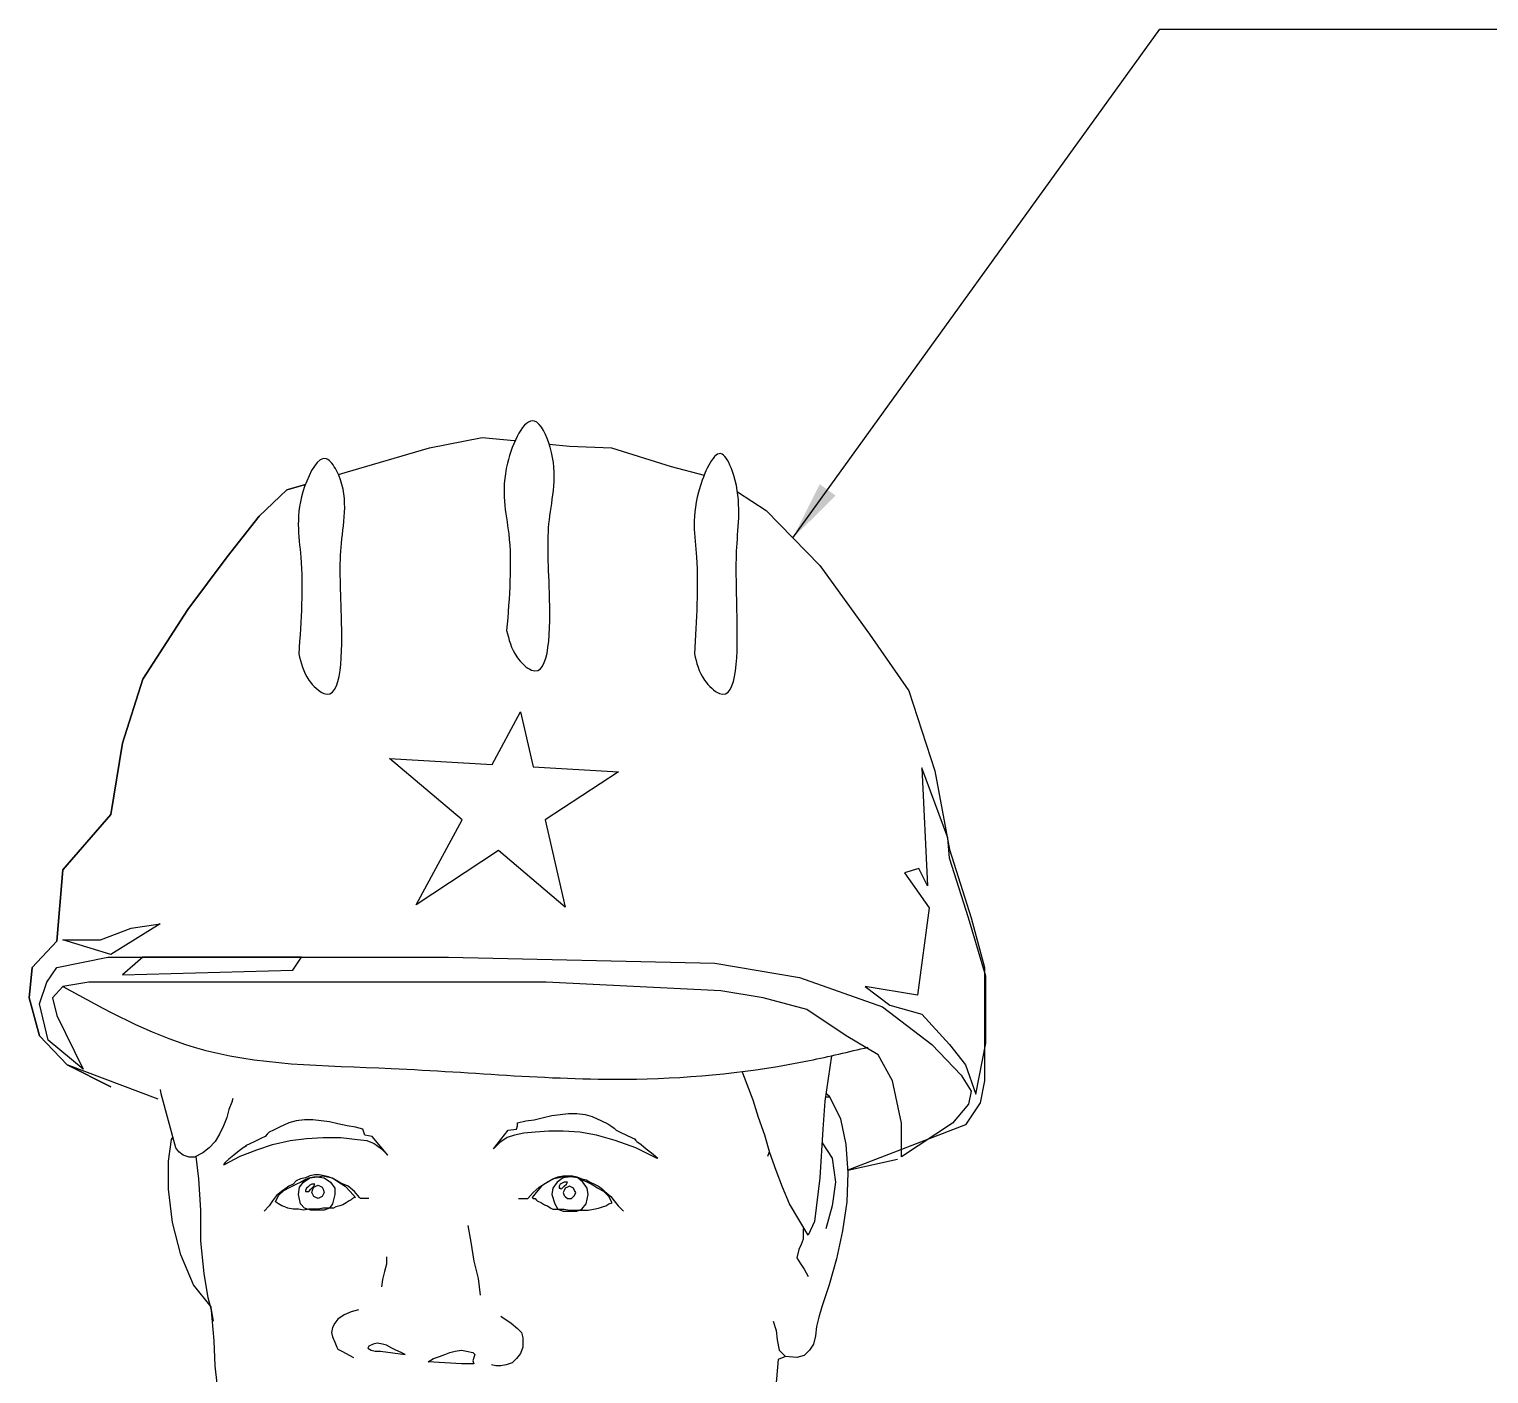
# Model space of a CAD drawing. Header units: millimetres. Extents: x -346728 to 1320345, y -537202 to -385966.
# Drawn here: x 596300 to 599991, y -494578 to -491178 of the extents above; entities that cross this region are included whole.
import ezdxf

# ---------------------------------------------------------------- set-up
doc = ezdxf.new("R2010")
doc.units = ezdxf.units.MM
doc.header["$LTSCALE"] = 100
doc.layers.add('4', color=4, linetype='Continuous')
doc.layers.add('manh', color=4, linetype='Continuous')
doc.styles.add('ROMANS', font='romans', dxfattribs={"bigfont": 'vns'})
doc.dimstyles.new('1-1', dxfattribs={"dimscale": 0, "dimtxt": 250, "dimasz": 150, "dimexe": 1, "dimexo": 0, "dimgap": 75, "dimtad": 1, "dimdec": 0, "dimzin": 1, "dimdsep": 46, "dimtxsty": 'ROMANS', "dimcen": 2.5, "dimclrd": 4, "dimclre": 4, "dimclrt": 1, "dimadec": 0, "dimazin": 0, "dimtfac": 1, "dimtdec": 0, "dimtmove": 0, "dimatfit": 3, "dimfxl": 1, "dimtolj": 1, "dimtzin": 1, "dimarcsym": 0})

msp = doc.modelspace()

# ---------------------------------------------------------------- linework, layer by layer
at = {"layer": 'manh', "linetype": 'Continuous'}
for p, q in [((597313, -492236.1, 455.8), (597445.6, -492210.3, 455.8)), ((597445.6, -492210.3, 455.8), (597526.6, -492217.7, 455.8)), ((597526.6, -492217.7, 455.8), (597529.3, -492218, 455.8)), ((597099.4, -492298.7, 455.8), (597313, -492236.1, 455.8)), ((597615.5, -492227.1, 455.8), (597666.4, -492232.5, 455.8)), ((597666.4, -492232.5, 455.8), (597773.2, -492236.1, 455.8)), ((597773.2, -492236.1, 455.8), (597924.2, -492284, 455.8)), ((597082.4, -492303.8, 455.8), (597099.4, -492298.7, 455.8)), ((597924.2, -492284, 455.8), (598007.3, -492305.5, 455.8)), ((596998.9, -492328.9, 455.8), (596952.2, -492342.9, 455.8)), ((596952.2, -492342.9, 455.8), (596998.9, -492328.9, 455.8)), ((596952.2, -492342.9, 455.8), (596998.9, -492328.9, 455.8)), ((596952.2, -492342.9, 455.8), (596882.2, -492409.1, 455.8)), ((596882.2, -492409.1, 455.8), (596952.2, -492342.9, 455.8)), ((596882.2, -492409.1, 455.8), (596952.2, -492342.9, 455.8)), ((598091.4, -492347.8, 455.8), (598163.6, -492394.5, 455.8)), ((596882.2, -492409.1, 455.8), (596801.2, -492512.3, 455.8)), ((596801.2, -492512.3, 455.8), (596882.2, -492409.1, 455.8)), ((596801.2, -492512.3, 455.8), (596882.2, -492409.1, 455.8)), ((598163.6, -492394.5, 455.8), (598299.8, -492534.3, 455.8)), ((596801.2, -492512.3, 455.8), (596701.8, -492644.9, 455.8)), ((596701.8, -492644.9, 455.8), (596801.2, -492512.3, 455.8)), ((596701.8, -492644.9, 455.8), (596801.2, -492512.3, 455.8)), ((598299.8, -492534.3, 455.8), (598425, -492707.5, 455.8)), ((596701.8, -492644.9, 455.8), (596587.6, -492821.5, 455.8)), ((596587.6, -492821.5, 455.8), (596701.8, -492644.9, 455.8)), ((596587.6, -492821.5, 455.8), (596701.8, -492644.9, 455.8)), ((598425, -492707.5, 455.8), (598524.4, -492851.1, 455.8)), ((596587.6, -492821.5, 455.8), (596536, -492983.5, 455.8)), ((596536, -492983.5, 455.8), (596587.6, -492821.5, 455.8)), ((596536, -492983.5, 455.8), (596587.6, -492821.5, 455.8)), ((598524.4, -492851.1, 455.8), (598590.6, -493053.5, 455.8)), ((596536, -492983.5, 455.8), (596506.6, -493164, 455.8)), ((596506.6, -493164, 455.8), (596536, -492983.5, 455.8)), ((596506.6, -493164, 455.8), (596536, -492983.5, 455.8)), ((598557.6, -493046.1, 455.8), (598572.2, -493344.5, 455.8)), ((598623.8, -493222.9, 455.8), (598557.6, -493046.1, 455.8)), ((598590.6, -493053.5, 455.8), (598627.4, -493252.3, 455.8)), ((596506.6, -493164, 455.8), (596385.2, -493303.9, 455.8)), ((596385.2, -493303.9, 455.8), (596506.6, -493164, 455.8)), ((596385.2, -493303.9, 455.8), (596506.6, -493164, 455.8)), ((598627.4, -493274.5, 455.8), (598623.8, -493222.9, 455.8)), ((598627.4, -493252.3, 455.8), (598682.6, -493425.5, 455.8)), ((598675.4, -493425.5, 455.8), (598627.4, -493274.5, 455.8)), ((596385.2, -493303.9, 455.8), (596370.4, -493484.3, 455.8)), ((596370.4, -493484.3, 455.8), (596385.2, -493303.9, 455.8)), ((596370.4, -493484.3, 455.8), (596385.2, -493303.9, 455.8)), ((598550.2, -493300.3, 455.8), (598513.4, -493311.3, 455.8)), ((598513.4, -493311.3, 455.8), (598576, -493399.7, 455.8)), ((598572.2, -493344.5, 455.8), (598550.2, -493300.3, 455.8)), ((598576, -493399.7, 455.8), (598546.4, -493620.5, 455.8)), ((596631.8, -493440.1, 455.8), (596506.6, -493517.5, 455.8)), ((596558.2, -493451.2, 455.8), (596631.8, -493440.1, 455.8)), ((598719.6, -493572.7, 455.8), (598675.4, -493425.5, 455.8)), ((598682.6, -493425.5, 455.8), (598715.8, -493550.6, 455.8)), ((596385.2, -493480.7, 455.8), (596480.8, -493480.7, 455.8)), ((596506.6, -493517.5, 455.8), (596385.2, -493480.7, 455.8)), ((596480.8, -493480.7, 455.8), (596558.2, -493451.2, 455.8)), ((596370.4, -493484.3, 455.8), (596307.8, -493550.6, 455.8)), ((596307.8, -493550.6, 455.8), (596370.4, -493484.3, 455.8)), ((596307.8, -493550.6, 455.8), (596370.4, -493484.3, 455.8)), ((596307.8, -493550.6, 455.8), (596300.4, -493627.9, 455.8)), ((596300.4, -493627.9, 455.8), (596307.8, -493550.6, 455.8)), ((596300.4, -493627.9, 455.8), (596307.8, -493550.6, 455.8)), ((596344.6, -493587.5, 455.8), (596370.4, -493550.6, 455.8)), ((596370.4, -493550.6, 455.8), (596499.2, -493524.9, 455.8)), ((596499.2, -493524.9, 455.8), (596709.2, -493524.9, 455.8)), ((596587.6, -493524.9, 455.8), (596536, -493569.1, 455.8)), ((596989, -493524.9, 455.8), (596587.6, -493524.9, 455.8)), ((596709.2, -493524.9, 455.8), (597360.8, -493524.9, 455.8)), ((596966.8, -493557.9, 455.8), (596989, -493524.9, 455.8)), ((597360.8, -493524.9, 455.8), (598034.6, -493539.5, 455.8)), ((598034.6, -493539.5, 455.8), (598248.2, -493576.4, 455.8)), ((598715.8, -493550.6, 455.8), (598715.8, -493697.9, 455.8)), ((596326.2, -493642.7, 455.8), (596344.6, -493587.5, 455.8)), ((596451.4, -493587.5, 455.8), (596385.2, -493598.5, 455.8)), ((596620.8, -493587.5, 455.8), (596451.4, -493587.5, 455.8)), ((596536, -493569.1, 455.8), (596966.8, -493557.9, 455.8)), ((597607.6, -493587.5, 455.8), (596620.8, -493587.5, 455.8)), ((598049.4, -493609.5, 455.8), (597607.6, -493587.5, 455.8)), ((598248.2, -493576.4, 455.8), (598458, -493650.1, 455.8)), ((598719.6, -493742.1, 455.8), (598719.6, -493572.7, 455.8)), ((596300.4, -493627.9, 455.8), (596326.2, -493723.7, 455.8)), ((596326.2, -493723.7, 455.8), (596300.4, -493627.9, 455.8)), ((596326.2, -493723.7, 455.8), (596300.4, -493627.9, 455.8)), ((596385.2, -493598.5, 455.8), (596359.4, -493627.9, 455.8)), ((596359.4, -493627.9, 455.8), (596370.4, -493672.1, 455.8)), ((598156.2, -493627.9, 455.8), (598049.4, -493609.5, 455.8)), ((598266.6, -493657.4, 455.8), (598156.2, -493627.9, 455.8)), ((598546.4, -493620.5, 455.8), (598414, -493598.5, 455.8)), ((598414, -493598.5, 455.8), (598476.6, -493646.3, 455.8)), ((596348.4, -493734.7, 455.8), (596326.2, -493642.7, 455.8)), ((598366, -493723.7, 455.8), (598266.6, -493657.4, 455.8)), ((598458, -493650.1, 455.8), (598583.2, -493745.7, 455.8)), ((598476.6, -493646.3, 455.8), (598557.6, -493668.5, 455.8)), ((596370.4, -493672.1, 455.8), (596436.6, -493808.3, 455.8)), ((598557.6, -493668.5, 455.8), (598627.4, -493745.7, 455.8)), ((598715.8, -493697.9, 455.8), (598715.8, -493837.8, 455.8)), ((596326.2, -493723.7, 455.8), (596396.2, -493797.3, 455.8)), ((596396.2, -493797.3, 455.8), (596326.2, -493723.7, 455.8)), ((596396.2, -493797.3, 455.8), (596326.2, -493723.7, 455.8)), ((596436.6, -493808.3, 455.8), (596348.4, -493734.7, 455.8)), ((598447, -493771.5, 455.8), (598366, -493723.7, 455.8)), ((598483.8, -493837.8, 455.8), (598447, -493771.5, 455.8)), ((598583.2, -493745.7, 455.8), (598657, -493823.1, 455.8)), ((598627.4, -493745.7, 455.8), (598668, -493797.3, 455.8)), ((598693.8, -493870.9, 455.8), (598719.6, -493742.1, 455.8)), ((596396.2, -493797.3, 455.8), (596506.6, -493852.5, 455.8)), ((596506.6, -493852.5, 455.8), (596396.2, -493797.3, 455.8)), ((596626.8, -493884.1, 455.8), (596396.2, -493797.3, 455.8)), ((598668, -493797.3, 455.8), (598693.8, -493870.9, 455.8)), ((598506, -493944.6, 455.8), (598483.8, -493837.8, 455.8)), ((598657, -493823.1, 455.8), (598682.6, -493863.6, 455.8)), ((598715.8, -493837.8, 455.8), (598704.8, -493893.1, 455.8)), ((598682.6, -493863.6, 455.8), (598675.4, -493896.7, 455.8)), ((598675.4, -493896.7, 455.8), (598634.8, -493944.6, 455.8)), ((598704.8, -493893.1, 455.8), (598668, -493948.3, 455.8)), ((598668, -493948.3, 455.8), (598370.2, -494063.5, 455.8)), ((598634.8, -493944.6, 455.8), (598506, -494029.3, 455.8)), ((598506, -494029.3, 455.8), (598506, -493944.6, 455.8)), ((598370.2, -494063.5, 455.8), (598496.1, -494035.8, 455.8))]:
    msp.add_line(p, q, dxfattribs=at)
at = {"layer": 'manh'}
for p, q in [((597471.2, -493037, 455.8), (597543.1, -492904, 455.8)), ((597543.1, -492904, 455.8), (597574.7, -493043, 455.8)), ((597395.3, -493177.4, 455.8), (597211.7, -493021.8, 455.8)), ((597211.7, -493021.8, 455.8), (597471.2, -493037, 455.8)), ((597574.7, -493043, 455.8), (597790.2, -493055.5, 455.8)), ((597790.2, -493055.5, 455.8), (597605.3, -493177.3, 455.8)), ((597279.1, -493392.2, 455.8), (597395.3, -493177.4, 455.8)), ((597605.3, -493177.3, 455.8), (597655.4, -493397.8, 455.8)), ((597487.1, -493255.2, 455.8), (597279.1, -493392.2, 455.8)), ((597655.4, -493397.8, 455.8), (597487.1, -493255.2, 455.8))]:
    msp.add_line(p, q, dxfattribs=at)
at = {"layer": 'manh', "color": 9}
for p, q in [((598328.8, -493774.1, 455.8), (598312.7, -493888.5, 455.8)), ((598105.1, -493817.6, 455.8), (598103.2, -493813.9, 455.8)), ((598131.4, -493885.9, 455.8), (598105.1, -493817.6, 455.8)), ((596634.3, -493870.1, 455.8), (596632.8, -493859.3, 455.8)), ((596671, -494006.7, 455.8), (596634.3, -493870.1, 455.8)), ((596815.7, -493881.9, 455.8), (596812.9, -493891.1, 455.8)), ((598144.5, -493930.5, 455.8), (598131.4, -493885.9, 455.8)), ((598314.2, -493878, 455.8), (598325.8, -493878, 455.8)), ((598315.4, -493869.5, 455.8), (598323.1, -493875.4, 455.8)), ((598323.1, -493875.4, 455.8), (598352.1, -493933.2, 455.8)), ((596804.9, -493909.5, 455.8), (596799.8, -493930.5, 455.8)), ((596812.9, -493891.1, 455.8), (596804.9, -493909.5, 455.8)), ((597621.9, -493925.2, 455.8), (597642.9, -493922.7, 455.8)), ((597642.9, -493922.7, 455.8), (597663.9, -493920.1, 455.8)), ((597663.9, -493920.1, 455.8), (597685, -493920.1, 455.8)), ((597685, -493920.1, 455.8), (597706, -493922.7, 455.8)), ((597706, -493922.7, 455.8), (597724.4, -493927.9, 455.8)), ((598312.7, -493888.5, 455.8), (598307.4, -493959.5, 455.8)), ((596791.8, -493951.6, 455.8), (596781.4, -493972.6, 455.8)), ((596799.8, -493930.5, 455.8), (596791.8, -493951.6, 455.8)), ((596933.6, -493954.2, 455.8), (596917.9, -493962, 455.8)), ((596957.3, -493943.6, 455.8), (596933.6, -493954.2, 455.8)), ((596975.7, -493938.4, 455.8), (596957.3, -493943.6, 455.8)), ((596996.7, -493935.8, 455.8), (596975.7, -493938.4, 455.8)), ((597017.8, -493935.8, 455.8), (596996.7, -493935.8, 455.8)), ((597038.8, -493938.4, 455.8), (597017.8, -493935.8, 455.8)), ((597059.8, -493941.1, 455.8), (597038.8, -493938.4, 455.8)), ((597080.7, -493946.3, 455.8), (597059.8, -493941.1, 455.8)), ((597104.4, -493951.6, 455.8), (597080.7, -493946.3, 455.8)), ((597125.4, -493954.2, 455.8), (597104.4, -493951.6, 455.8)), ((597143.8, -493959.5, 455.8), (597125.4, -493954.2, 455.8)), ((597146.5, -493967.3, 455.8), (597143.8, -493959.5, 455.8)), ((597511.6, -493962, 455.8), (597532.6, -493959.5, 455.8)), ((597532.6, -493959.5, 455.8), (597535.2, -493951.6, 455.8)), ((597535.2, -493943.6, 455.8), (597556.3, -493938.4, 455.8)), ((597535.2, -493951.6, 455.8), (597535.2, -493943.6, 455.8)), ((597556.3, -493938.4, 455.8), (597577.3, -493935.8, 455.8)), ((597577.3, -493935.8, 455.8), (597600.9, -493930.5, 455.8)), ((597600.9, -493930.5, 455.8), (597621.9, -493925.2, 455.8)), ((597724.4, -493927.9, 455.8), (597747.9, -493938.4, 455.8)), ((597747.9, -493938.4, 455.8), (597763.7, -493946.3, 455.8)), ((597763.7, -493946.3, 455.8), (597771.5, -493951.6, 455.8)), ((597771.5, -493951.6, 455.8), (597779.4, -493956.8, 455.8)), ((597779.4, -493956.8, 455.8), (597784.6, -493962, 455.8)), ((598160.3, -493975.2, 455.8), (598144.5, -493930.5, 455.8)), ((598307.4, -493959.5, 455.8), (598299.6, -494082.9, 455.8)), ((598352.1, -493933.2, 455.8), (598365.2, -493998.8, 455.8)), ((596652.7, -494040.8, 455.8), (596660.5, -493985.7, 455.8)), ((596660.5, -493985.7, 455.8), (596663.9, -493980.6, 455.8)), ((596770.8, -493991, 455.8), (596755.1, -494006.7, 455.8)), ((596781.4, -493972.6, 455.8), (596770.8, -493991, 455.8)), ((596870.7, -493991, 455.8), (596847, -494001.4, 455.8)), ((596886.4, -493983, 455.8), (596870.7, -493991, 455.8)), ((596896.9, -493977.9, 455.8), (596886.4, -493983, 455.8)), ((596902.2, -493972.6, 455.8), (596896.9, -493977.9, 455.8)), ((596907.4, -493967.3, 455.8), (596902.2, -493972.6, 455.8)), ((596917.9, -493962, 455.8), (596907.4, -493967.3, 455.8)), ((596915.3, -493998.8, 455.8), (596960, -493988.3, 455.8)), ((596960, -493988.3, 455.8), (597002, -493983, 455.8)), ((597002, -493983, 455.8), (597044, -493980.4, 455.8)), ((597044, -493980.4, 455.8), (597088.7, -493980.4, 455.8)), ((597088.7, -493980.4, 455.8), (597130.7, -493985.7, 455.8)), ((597130.7, -493985.7, 455.8), (597154.4, -493988.3, 455.8)), ((597149.1, -493975.2, 455.8), (597146.5, -493967.3, 455.8)), ((597167.5, -493977.9, 455.8), (597149.1, -493975.2, 455.8)), ((597154.4, -493988.3, 455.8), (597172.8, -493996.2, 455.8)), ((597206.9, -494025.1, 455.8), (597167.5, -493977.9, 455.8)), ((597172.8, -493996.2, 455.8), (597191.2, -494009.4, 455.8)), ((597474.8, -494009.4, 455.8), (597511.6, -493962, 455.8)), ((597490.5, -493993.6, 455.8), (597474.8, -494009.4, 455.8)), ((597508.9, -493980.4, 455.8), (597490.5, -493993.6, 455.8)), ((597527.3, -493975.2, 455.8), (597508.9, -493980.4, 455.8)), ((597551, -493969.9, 455.8), (597527.3, -493975.2, 455.8)), ((597579.9, -493967.3, 455.8), (597551, -493969.9, 455.8)), ((597614.1, -493964.7, 455.8), (597579.9, -493967.3, 455.8)), ((597650.8, -493964.7, 455.8), (597614.1, -493964.7, 455.8)), ((597692.8, -493967.3, 455.8), (597650.8, -493964.7, 455.8)), ((597734.8, -493975.2, 455.8), (597692.8, -493967.3, 455.8)), ((597782.1, -493988.3, 455.8), (597734.8, -493975.2, 455.8)), ((597834.6, -494006.7, 455.8), (597782.1, -493988.3, 455.8)), ((597784.6, -493962, 455.8), (597795.2, -493967.3, 455.8)), ((597795.2, -493967.3, 455.8), (597810.9, -493975.2, 455.8)), ((597810.9, -493975.2, 455.8), (597834.6, -493985.7, 455.8)), ((597834.6, -493985.7, 455.8), (597832, -493985.7, 455.8)), ((597832, -493985.7, 455.8), (597837.2, -493991, 455.8)), ((597837.2, -493991, 455.8), (597847.7, -493998.8, 455.8)), ((598173.4, -494019.8, 455.8), (598160.3, -493975.2, 455.8)), ((598305.2, -493994.2, 455.8), (598331.1, -494033, 455.8)), ((596678.9, -494017.2, 455.8), (596671, -494006.7, 455.8)), ((596689.4, -494025.1, 455.8), (596678.9, -494017.2, 455.8)), ((596705.2, -494030.4, 455.8), (596689.4, -494025.1, 455.8)), ((596718.3, -494030.4, 455.8), (596705.2, -494030.4, 455.8)), ((596739.3, -494019.8, 455.8), (596718.3, -494030.4, 455.8)), ((596721.5, -494028.8, 455.8), (596728.7, -494085.5, 455.8)), ((596755.1, -494006.7, 455.8), (596739.3, -494019.8, 455.8)), ((596794.5, -494048.8, 455.8), (596833.9, -494027.7, 455.8)), ((596818.1, -494025.1, 455.8), (596804.9, -494035.6, 455.8)), ((596831.2, -494014.6, 455.8), (596818.1, -494025.1, 455.8)), ((596841.7, -494006.7, 455.8), (596831.2, -494014.6, 455.8)), ((596833.9, -494027.7, 455.8), (596875.9, -494012, 455.8)), ((596849.6, -494001.4, 455.8), (596841.7, -494006.7, 455.8)), ((596847, -494001.4, 455.8), (596849.6, -494001.4, 455.8)), ((596875.9, -494012, 455.8), (596915.3, -493998.8, 455.8)), ((597191.2, -494009.4, 455.8), (597206.9, -494025.1, 455.8)), ((597887.1, -494033, 455.8), (597834.6, -494006.7, 455.8)), ((597847.7, -493998.8, 455.8), (597860.8, -494009.4, 455.8)), ((597860.8, -494009.4, 455.8), (597874, -494019.8, 455.8)), ((597874, -494019.8, 455.8), (597884.5, -494027.7, 455.8)), ((597884.5, -494027.7, 455.8), (597889.8, -494033, 455.8)), ((597889.8, -494033, 455.8), (597887.1, -494033, 455.8)), ((598168.2, -494027.7, 455.8), (598172.4, -494016.3, 455.8)), ((598189.2, -494064.5, 455.8), (598173.4, -494019.8, 455.8)), ((598331.1, -494033, 455.8), (598339, -494093.4, 455.8)), ((598365.2, -493998.8, 455.8), (598370.5, -494069.8, 455.8)), ((596652.7, -494111.8, 455.8), (596652.7, -494040.8, 455.8)), ((596797.1, -494043.5, 455.8), (596791.8, -494048.8, 455.8)), ((596791.8, -494048.8, 455.8), (596794.5, -494048.8, 455.8)), ((596804.9, -494035.6, 455.8), (596797.1, -494043.5, 455.8)), ((598205, -494106.6, 455.8), (598189.2, -494064.5, 455.8)), ((598370.5, -494069.8, 455.8), (598367.8, -494143.3, 455.8)), ((596728.7, -494085.5, 455.8), (596734, -494164.4, 455.8)), ((596944.2, -494114.4, 455.8), (596960, -494106.6, 455.8)), ((596957.3, -494103.9, 455.8), (596946.9, -494111.8, 455.8)), ((596967.9, -494098.6, 455.8), (596957.3, -494103.9, 455.8)), ((596960, -494106.6, 455.8), (596975.7, -494098.6, 455.8)), ((596975.7, -494090.7, 455.8), (596967.9, -494098.6, 455.8)), ((596986.3, -494085.5, 455.8), (596975.7, -494090.7, 455.8)), ((596975.7, -494098.6, 455.8), (596986.3, -494093.4, 455.8)), ((596981, -494125, 455.8), (596983.6, -494106.6, 455.8)), ((596983.6, -494106.6, 455.8), (596994.1, -494093.4, 455.8)), ((596999.4, -494082.9, 455.8), (596986.3, -494085.5, 455.8)), ((596986.3, -494093.4, 455.8), (596996.7, -494088.2, 455.8)), ((596994.1, -494093.4, 455.8), (597009.8, -494082.9, 455.8)), ((596996.7, -494088.2, 455.8), (597007.2, -494082.9, 455.8)), ((597009.8, -494077.6, 455.8), (596999.4, -494082.9, 455.8)), ((597004.7, -494106.6, 455.8), (597002, -494109.1, 455.8)), ((597009.8, -494101.3, 455.8), (597004.7, -494106.6, 455.8)), ((597007.2, -494082.9, 455.8), (597020.4, -494080.3, 455.8)), ((597023, -494075, 455.8), (597009.8, -494077.6, 455.8)), ((597009.8, -494082.9, 455.8), (597028.2, -494080.3, 455.8)), ((597015.1, -494098.6, 455.8), (597009.8, -494101.3, 455.8)), ((597017.8, -494098.6, 455.8), (597015.1, -494098.6, 455.8)), ((597015.1, -494109.1, 455.8), (597020.4, -494103.9, 455.8)), ((597020.4, -494098.6, 455.8), (597017.8, -494098.6, 455.8)), ((597017.8, -494111.8, 455.8), (597020.4, -494106.6, 455.8)), ((597020.4, -494080.3, 455.8), (597030.9, -494080.3, 455.8)), ((597020.4, -494103.9, 455.8), (597023, -494098.6, 455.8)), ((597023, -494098.6, 455.8), (597020.4, -494098.6, 455.8)), ((597020.4, -494106.6, 455.8), (597025.6, -494103.9, 455.8)), ((597033.5, -494075, 455.8), (597023, -494075, 455.8)), ((597025.6, -494103.9, 455.8), (597030.9, -494101.3, 455.8)), ((597028.2, -494080.3, 455.8), (597046.6, -494082.9, 455.8)), ((597030.9, -494080.3, 455.8), (597044, -494077.6, 455.8)), ((597030.9, -494101.3, 455.8), (597036.1, -494103.9, 455.8)), ((597046.6, -494077.6, 455.8), (597033.5, -494075, 455.8)), ((597036.1, -494103.9, 455.8), (597041.4, -494106.6, 455.8)), ((597041.4, -494106.6, 455.8), (597044, -494111.8, 455.8)), ((597044, -494077.6, 455.8), (597054.5, -494080.3, 455.8)), ((597057.2, -494080.3, 455.8), (597046.6, -494077.6, 455.8)), ((597046.6, -494082.9, 455.8), (597062.4, -494093.4, 455.8)), ((597054.5, -494080.3, 455.8), (597067.6, -494082.9, 455.8)), ((597070.3, -494085.5, 455.8), (597057.2, -494080.3, 455.8)), ((597062.4, -494093.4, 455.8), (597072.9, -494109.1, 455.8)), ((597067.6, -494082.9, 455.8), (597083.4, -494093.4, 455.8)), ((597088.7, -494096, 455.8), (597070.3, -494085.5, 455.8)), ((597083.4, -494093.4, 455.8), (597099.1, -494103.9, 455.8)), ((597107.1, -494103.9, 455.8), (597088.7, -494096, 455.8)), ((597099.1, -494103.9, 455.8), (597112.3, -494117, 455.8)), ((597122.8, -494117, 455.8), (597107.1, -494103.9, 455.8)), ((597574.6, -494119.7, 455.8), (597590.4, -494106.6, 455.8)), ((597595.7, -494103.9, 455.8), (597582.5, -494119.7, 455.8)), ((597590.4, -494106.6, 455.8), (597606.1, -494096, 455.8)), ((597611.4, -494093.4, 455.8), (597595.7, -494103.9, 455.8)), ((597606.1, -494096, 455.8), (597624.5, -494085.5, 455.8)), ((597627.2, -494085.5, 455.8), (597611.4, -494093.4, 455.8)), ((597624.5, -494085.5, 455.8), (597637.6, -494080.3, 455.8)), ((597635.1, -494093.4, 455.8), (597624.5, -494109.1, 455.8)), ((597640.3, -494082.9, 455.8), (597627.2, -494085.5, 455.8)), ((597650.8, -494082.9, 455.8), (597635.1, -494093.4, 455.8)), ((597637.6, -494080.3, 455.8), (597650.8, -494077.6, 455.8)), ((597650.8, -494080.3, 455.8), (597640.3, -494082.9, 455.8)), ((597642.9, -494098.6, 455.8), (597640.3, -494103.9, 455.8)), ((597640.3, -494103.9, 455.8), (597640.3, -494109.1, 455.8)), ((597648.2, -494096, 455.8), (597642.9, -494098.6, 455.8)), ((597645.6, -494111.8, 455.8), (597650.8, -494106.6, 455.8)), ((597653.5, -494093.4, 455.8), (597648.2, -494096, 455.8)), ((597650.8, -494077.6, 455.8), (597661.3, -494077.6, 455.8)), ((597669.2, -494080.3, 455.8), (597650.8, -494082.9, 455.8)), ((597663.9, -494080.3, 455.8), (597650.8, -494080.3, 455.8)), ((597650.8, -494106.6, 455.8), (597653.5, -494103.9, 455.8)), ((597656, -494093.4, 455.8), (597653.5, -494093.4, 455.8)), ((597653.5, -494103.9, 455.8), (597658.7, -494098.6, 455.8)), ((597658.7, -494093.4, 455.8), (597656, -494093.4, 455.8)), ((597661.3, -494106.6, 455.8), (597656, -494109.1, 455.8)), ((597658.7, -494098.6, 455.8), (597661.3, -494093.4, 455.8)), ((597661.3, -494093.4, 455.8), (597658.7, -494093.4, 455.8)), ((597661.3, -494077.6, 455.8), (597674.4, -494077.6, 455.8)), ((597666.6, -494103.9, 455.8), (597661.3, -494106.6, 455.8)), ((597674.4, -494080.3, 455.8), (597663.9, -494080.3, 455.8)), ((597671.9, -494106.6, 455.8), (597666.6, -494103.9, 455.8)), ((597687.6, -494082.9, 455.8), (597669.2, -494080.3, 455.8)), ((597677, -494109.1, 455.8), (597671.9, -494106.6, 455.8)), ((597674.4, -494077.6, 455.8), (597685, -494080.3, 455.8)), ((597687.6, -494082.9, 455.8), (597674.4, -494080.3, 455.8)), ((597685, -494080.3, 455.8), (597698.1, -494085.5, 455.8)), ((597700.7, -494093.4, 455.8), (597687.6, -494082.9, 455.8)), ((597698.1, -494088.2, 455.8), (597687.6, -494082.9, 455.8)), ((597698.1, -494085.5, 455.8), (597708.6, -494088.2, 455.8)), ((597711.2, -494093.4, 455.8), (597698.1, -494088.2, 455.8)), ((597711.2, -494109.1, 455.8), (597700.7, -494093.4, 455.8)), ((597708.6, -494088.2, 455.8), (597719.1, -494093.4, 455.8)), ((597721.7, -494098.6, 455.8), (597711.2, -494093.4, 455.8)), ((597719.1, -494093.4, 455.8), (597729.6, -494098.6, 455.8)), ((597737.4, -494109.1, 455.8), (597721.7, -494098.6, 455.8)), ((597729.6, -494098.6, 455.8), (597740, -494103.9, 455.8)), ((597740, -494103.9, 455.8), (597750.5, -494111.8, 455.8)), ((598223.4, -494148.5, 455.8), (598205, -494106.6, 455.8)), ((598299.6, -494082.9, 455.8), (598286.4, -494193.2, 455.8)), ((598339, -494093.4, 455.8), (598331.1, -494153.8, 455.8)), ((596663.1, -494195.9, 455.8), (596652.7, -494111.8, 455.8)), ((596915.3, -494140.7, 455.8), (596907.4, -494153.8, 455.8)), ((596925.8, -494127.6, 455.8), (596915.3, -494140.7, 455.8)), ((596923.2, -494143.3, 455.8), (596931.1, -494127.6, 455.8)), ((596931.1, -494148.5, 455.8), (596923.2, -494143.3, 455.8)), ((596941.6, -494114.4, 455.8), (596925.8, -494127.6, 455.8)), ((596931.1, -494127.6, 455.8), (596944.2, -494114.4, 455.8)), ((596946.9, -494111.8, 455.8), (596941.6, -494114.4, 455.8)), ((596986.3, -494148.5, 455.8), (596981, -494125, 455.8)), ((597002, -494109.1, 455.8), (596999.4, -494114.4, 455.8)), ((596999.4, -494114.4, 455.8), (596999.4, -494117, 455.8)), ((596999.4, -494117, 455.8), (597002, -494117, 455.8)), ((597002, -494117, 455.8), (597004.7, -494117, 455.8)), ((597004.7, -494117, 455.8), (597007.2, -494117, 455.8)), ((597007.2, -494117, 455.8), (597012.5, -494111.8, 455.8)), ((597012.5, -494111.8, 455.8), (597015.1, -494109.1, 455.8)), ((597015.1, -494119.7, 455.8), (597017.8, -494111.8, 455.8)), ((597017.8, -494125, 455.8), (597015.1, -494119.7, 455.8)), ((597020.4, -494130.1, 455.8), (597017.8, -494125, 455.8)), ((597025.6, -494132.8, 455.8), (597020.4, -494130.1, 455.8)), ((597030.9, -494135.4, 455.8), (597025.6, -494132.8, 455.8)), ((597036.1, -494132.8, 455.8), (597030.9, -494135.4, 455.8)), ((597041.4, -494130.1, 455.8), (597036.1, -494132.8, 455.8)), ((597044, -494125, 455.8), (597041.4, -494130.1, 455.8)), ((597044, -494111.8, 455.8), (597046.6, -494119.7, 455.8)), ((597046.6, -494119.7, 455.8), (597044, -494125, 455.8)), ((597072.9, -494125, 455.8), (597067.6, -494148.5, 455.8)), ((597072.9, -494109.1, 455.8), (597072.9, -494125, 455.8)), ((597109.7, -494140.7, 455.8), (597101.8, -494146, 455.8)), ((597115, -494138.1, 455.8), (597109.7, -494140.7, 455.8)), ((597112.3, -494117, 455.8), (597125.4, -494132.8, 455.8)), ((597117.6, -494135.4, 455.8), (597115, -494138.1, 455.8)), ((597122.8, -494132.8, 455.8), (597117.6, -494135.4, 455.8)), ((597136, -494132.8, 455.8), (597122.8, -494117, 455.8)), ((597125.4, -494132.8, 455.8), (597122.8, -494132.8, 455.8)), ((597138.5, -494135.4, 455.8), (597136, -494132.8, 455.8)), ((597146.5, -494135.4, 455.8), (597138.5, -494135.4, 455.8)), ((597151.7, -494135.4, 455.8), (597146.5, -494135.4, 455.8)), ((597159.6, -494135.4, 455.8), (597151.7, -494135.4, 455.8)), ((597537.9, -494135.4, 455.8), (597543.2, -494135.4, 455.8)), ((597543.2, -494135.4, 455.8), (597551, -494135.4, 455.8)), ((597551, -494135.4, 455.8), (597556.3, -494135.4, 455.8)), ((597556.3, -494135.4, 455.8), (597561.5, -494135.4, 455.8)), ((597561.5, -494135.4, 455.8), (597574.6, -494119.7, 455.8)), ((597582.5, -494119.7, 455.8), (597572, -494132.8, 455.8)), ((597572, -494132.8, 455.8), (597574.6, -494135.4, 455.8)), ((597574.6, -494135.4, 455.8), (597579.9, -494135.4, 455.8)), ((597579.9, -494135.4, 455.8), (597582.5, -494138.1, 455.8)), ((597582.5, -494138.1, 455.8), (597585.1, -494140.7, 455.8)), ((597585.1, -494140.7, 455.8), (597595.7, -494146, 455.8)), ((597624.5, -494109.1, 455.8), (597621.9, -494125, 455.8)), ((597621.9, -494125, 455.8), (597629.8, -494148.5, 455.8)), ((597640.3, -494109.1, 455.8), (597642.9, -494109.1, 455.8)), ((597642.9, -494109.1, 455.8), (597645.6, -494111.8, 455.8)), ((597653.5, -494114.4, 455.8), (597650.8, -494119.7, 455.8)), ((597650.8, -494119.7, 455.8), (597653.5, -494127.6, 455.8)), ((597656, -494109.1, 455.8), (597653.5, -494114.4, 455.8)), ((597653.5, -494127.6, 455.8), (597656, -494130.1, 455.8)), ((597656, -494130.1, 455.8), (597661.3, -494135.4, 455.8)), ((597661.3, -494135.4, 455.8), (597666.6, -494135.4, 455.8)), ((597666.6, -494135.4, 455.8), (597671.9, -494135.4, 455.8)), ((597671.9, -494135.4, 455.8), (597677, -494130.1, 455.8)), ((597679.7, -494114.4, 455.8), (597677, -494109.1, 455.8)), ((597677, -494130.1, 455.8), (597679.7, -494127.6, 455.8)), ((597682.3, -494119.7, 455.8), (597679.7, -494114.4, 455.8)), ((597679.7, -494127.6, 455.8), (597682.3, -494119.7, 455.8)), ((597708.6, -494148.5, 455.8), (597713.8, -494125, 455.8)), ((597713.8, -494125, 455.8), (597711.2, -494109.1, 455.8)), ((597753.1, -494117, 455.8), (597737.4, -494109.1, 455.8)), ((597750.5, -494111.8, 455.8), (597755.8, -494117, 455.8)), ((597766.2, -494130.1, 455.8), (597753.1, -494117, 455.8)), ((597755.8, -494117, 455.8), (597771.5, -494130.1, 455.8)), ((597774.2, -494146, 455.8), (597766.2, -494130.1, 455.8)), ((597771.5, -494130.1, 455.8), (597779.4, -494140.7, 455.8)), ((597779.4, -494140.7, 455.8), (597789.9, -494153.8, 455.8)), ((598367.8, -494143.3, 455.8), (598357.4, -494216.9, 455.8)), ((596734, -494164.4, 455.8), (596734, -494243.1, 455.8)), ((596907.4, -494153.8, 455.8), (596894.3, -494166.9, 455.8)), ((596938.9, -494153.8, 455.8), (596931.1, -494148.5, 455.8)), ((596946.9, -494156.4, 455.8), (596938.9, -494153.8, 455.8)), ((596954.7, -494159.1, 455.8), (596946.9, -494156.4, 455.8)), ((596967.9, -494161.7, 455.8), (596954.7, -494159.1, 455.8)), ((596981, -494161.7, 455.8), (596967.9, -494161.7, 455.8)), ((596994.1, -494164.4, 455.8), (596981, -494161.7, 455.8)), ((596996.7, -494159.1, 455.8), (596986.3, -494148.5, 455.8)), ((597007.2, -494161.7, 455.8), (596994.1, -494164.4, 455.8)), ((597012.5, -494164.4, 455.8), (596996.7, -494159.1, 455.8)), ((597017.8, -494161.7, 455.8), (597007.2, -494161.7, 455.8)), ((597030.9, -494164.4, 455.8), (597012.5, -494164.4, 455.8)), ((597030.9, -494161.7, 455.8), (597017.8, -494161.7, 455.8)), ((597044, -494159.1, 455.8), (597030.9, -494161.7, 455.8)), ((597046.6, -494164.4, 455.8), (597030.9, -494164.4, 455.8)), ((597057.2, -494159.1, 455.8), (597044, -494159.1, 455.8)), ((597059.8, -494159.1, 455.8), (597046.6, -494164.4, 455.8)), ((597062.4, -494159.1, 455.8), (597057.2, -494159.1, 455.8)), ((597067.6, -494148.5, 455.8), (597059.8, -494159.1, 455.8)), ((597067.6, -494159.1, 455.8), (597062.4, -494159.1, 455.8)), ((597070.3, -494159.1, 455.8), (597067.6, -494159.1, 455.8)), ((597075.6, -494156.4, 455.8), (597070.3, -494159.1, 455.8)), ((597086, -494153.8, 455.8), (597075.6, -494156.4, 455.8)), ((597093.9, -494151.2, 455.8), (597086, -494153.8, 455.8)), ((597101.8, -494146, 455.8), (597093.9, -494151.2, 455.8)), ((597595.7, -494146, 455.8), (597603.5, -494151.2, 455.8)), ((597603.5, -494151.2, 455.8), (597611.4, -494153.8, 455.8)), ((597611.4, -494153.8, 455.8), (597619.2, -494159.1, 455.8)), ((597619.2, -494159.1, 455.8), (597624.5, -494161.7, 455.8)), ((597624.5, -494161.7, 455.8), (597629.8, -494161.7, 455.8)), ((597629.8, -494148.5, 455.8), (597637.6, -494161.7, 455.8)), ((597629.8, -494161.7, 455.8), (597635.1, -494161.7, 455.8)), ((597635.1, -494161.7, 455.8), (597640.3, -494161.7, 455.8)), ((597637.6, -494161.7, 455.8), (597650.8, -494166.9, 455.8)), ((597640.3, -494161.7, 455.8), (597653.5, -494161.7, 455.8)), ((597650.8, -494166.9, 455.8), (597666.6, -494166.9, 455.8)), ((597653.5, -494161.7, 455.8), (597666.6, -494164.4, 455.8)), ((597666.6, -494164.4, 455.8), (597677, -494164.4, 455.8)), ((597666.6, -494166.9, 455.8), (597685, -494166.9, 455.8)), ((597677, -494164.4, 455.8), (597690.3, -494164.4, 455.8)), ((597685, -494166.9, 455.8), (597698.1, -494161.7, 455.8)), ((597690.3, -494164.4, 455.8), (597703.4, -494164.4, 455.8)), ((597698.1, -494161.7, 455.8), (597708.6, -494148.5, 455.8)), ((597703.4, -494164.4, 455.8), (597713.8, -494164.4, 455.8)), ((597713.8, -494164.4, 455.8), (597727, -494161.7, 455.8)), ((597727, -494161.7, 455.8), (597740, -494159.1, 455.8)), ((597740, -494159.1, 455.8), (597750.5, -494156.4, 455.8)), ((597750.5, -494156.4, 455.8), (597758.4, -494153.8, 455.8)), ((597758.4, -494153.8, 455.8), (597766.2, -494148.5, 455.8)), ((597766.2, -494148.5, 455.8), (597774.2, -494146, 455.8)), ((597789.9, -494153.8, 455.8), (597803, -494166.9, 455.8)), ((598246.9, -494187.9, 455.8), (598223.4, -494148.5, 455.8)), ((598331.1, -494153.8, 455.8), (598315.3, -494211.6, 455.8)), ((596684.2, -494277.2, 455.8), (596663.1, -494195.9, 455.8)), ((597409.2, -494203.7, 455.8), (597417, -494245.7, 455.8)), ((598270.6, -494227.4, 455.8), (598246.9, -494187.9, 455.8)), ((598257.5, -494211.6, 455.8), (598257.5, -494224.7, 455.8)), ((598286.4, -494193.2, 455.8), (598270.6, -494227.4, 455.8)), ((598357.4, -494216.9, 455.8), (598341.5, -494287.8, 455.8)), ((596734, -494243.1, 455.8), (596742, -494324.6, 455.8)), ((597417, -494245.7, 455.8), (597424.9, -494293.1, 455.8)), ((598252.2, -494251, 455.8), (598246.9, -494264.1, 455.8)), ((598257.5, -494237.9, 455.8), (598252.2, -494251, 455.8)), ((598257.5, -494224.7, 455.8), (598257.5, -494237.9, 455.8)), ((596715.6, -494353.4, 455.8), (596684.2, -494277.2, 455.8)), ((597204.3, -494282.5, 455.8), (597204.3, -494300.9, 455.8)), ((597424.9, -494293.1, 455.8), (597435.4, -494337.7, 455.8)), ((598246.9, -494264.1, 455.8), (598241.8, -494285.2, 455.8)), ((598241.8, -494285.2, 455.8), (598249.6, -494298.3, 455.8)), ((598341.5, -494287.8, 455.8), (598323.1, -494353.4, 455.8)), ((596742, -494324.6, 455.8), (596747.1, -494356.1, 455.8)), ((597199, -494319.3, 455.8), (597193.7, -494340.3, 455.8)), ((597204.3, -494300.9, 455.8), (597199, -494319.3, 455.8)), ((598249.6, -494298.3, 455.8), (598260.2, -494314, 455.8)), ((598260.2, -494314, 455.8), (598270.6, -494332.4, 455.8)), ((596760.3, -494408.6, 455.8), (596715.6, -494353.4, 455.8)), ((596747.1, -494356.1, 455.8), (596752.4, -494385, 455.8)), ((597193.7, -494340.3, 455.8), (597191.2, -494358.7, 455.8)), ((597435.4, -494337.7, 455.8), (597440.7, -494379.7, 455.8)), ((598323.1, -494353.4, 455.8), (598304.7, -494408.6, 455.8)), ((596752.4, -494385, 455.8), (596760.3, -494416.5, 455.8)), ((596763, -494437.5, 455.8), (596760.3, -494408.6, 455.8)), ((596760.3, -494416.5, 455.8), (596765.6, -494445.4, 455.8)), ((596768.2, -494495.3, 455.8), (596763, -494437.5, 455.8)), ((597080.7, -494440.2, 455.8), (597072.9, -494450.6, 455.8)), ((597096.6, -494429.6, 455.8), (597080.7, -494440.2, 455.8)), ((597115, -494421.8, 455.8), (597096.6, -494429.6, 455.8)), ((597133.4, -494416.5, 455.8), (597115, -494421.8, 455.8)), ((597493.2, -494432.3, 455.8), (597519.5, -494450.6, 455.8)), ((598296.9, -494434.9, 455.8), (598291.6, -494458.6, 455.8)), ((598304.7, -494408.6, 455.8), (598296.9, -494434.9, 455.8)), ((597067.6, -494461.1, 455.8), (597065, -494474.3, 455.8)), ((597065, -494474.3, 455.8), (597067.6, -494484.8, 455.8)), ((597072.9, -494450.6, 455.8), (597067.6, -494461.1, 455.8)), ((597519.5, -494450.6, 455.8), (597535.2, -494463.7, 455.8)), ((597535.2, -494463.7, 455.8), (597545.7, -494474.3, 455.8)), ((597545.7, -494474.3, 455.8), (597548.3, -494487.4, 455.8)), ((598181.3, -494445.4, 455.8), (598189.2, -494469, 455.8)), ((598189.2, -494469, 455.8), (598191.8, -494492.7, 455.8)), ((598291.6, -494458.6, 455.8), (598289, -494482.1, 455.8)), ((596770.8, -494558.3, 455.8), (596768.2, -494495.3, 455.8)), ((597067.6, -494484.8, 455.8), (597072.9, -494498, 455.8)), ((597072.9, -494498, 455.8), (597078.2, -494511.1, 455.8)), ((597078.2, -494511.1, 455.8), (597080.7, -494516.4, 455.8)), ((597159.6, -494508.4, 455.8), (597156.9, -494513.7, 455.8)), ((597159.6, -494508.4, 455.8), (597156.9, -494513.7, 455.8)), ((597156.9, -494513.7, 455.8), (597164.9, -494518.9, 455.8)), ((597156.9, -494513.7, 455.8), (597164.9, -494518.9, 455.8)), ((597170.1, -494503.2, 455.8), (597159.6, -494508.4, 455.8)), ((597170.1, -494503.2, 455.8), (597159.6, -494508.4, 455.8)), ((597180.6, -494500.5, 455.8), (597170.1, -494503.2, 455.8)), ((597180.6, -494500.5, 455.8), (597170.1, -494503.2, 455.8)), ((597193.7, -494503.2, 455.8), (597180.6, -494500.5, 455.8)), ((597193.7, -494503.2, 455.8), (597180.6, -494500.5, 455.8)), ((597204.3, -494505.8, 455.8), (597193.7, -494503.2, 455.8)), ((597204.3, -494505.8, 455.8), (597193.7, -494503.2, 455.8)), ((597217.4, -494513.7, 455.8), (597204.3, -494505.8, 455.8)), ((597217.4, -494513.7, 455.8), (597204.3, -494505.8, 455.8)), ((597227.9, -494518.9, 455.8), (597217.4, -494513.7, 455.8)), ((597227.9, -494518.9, 455.8), (597217.4, -494513.7, 455.8)), ((597548.3, -494511.1, 455.8), (597543.2, -494526.8, 455.8)), ((597548.3, -494487.4, 455.8), (597548.3, -494511.1, 455.8)), ((598191.8, -494492.7, 455.8), (598197.1, -494518.9, 455.8)), ((598283.7, -494503.2, 455.8), (598273.3, -494518.9, 455.8)), ((598289, -494482.1, 455.8), (598283.7, -494503.2, 455.8)), ((597080.7, -494516.4, 455.8), (597091.3, -494521.5, 455.8)), ((597091.3, -494521.5, 455.8), (597120.2, -494537.3, 455.8)), ((597164.9, -494518.9, 455.8), (597175.3, -494521.5, 455.8)), ((597164.9, -494518.9, 455.8), (597175.3, -494521.5, 455.8)), ((597175.3, -494521.5, 455.8), (597188.5, -494521.5, 455.8)), ((597175.3, -494521.5, 455.8), (597188.5, -494521.5, 455.8)), ((597188.5, -494521.5, 455.8), (597251.5, -494529.5, 455.8)), ((597241, -494524.2, 455.8), (597227.9, -494518.9, 455.8)), ((597241, -494524.2, 455.8), (597227.9, -494518.9, 455.8)), ((597251.5, -494529.5, 455.8), (597241, -494524.2, 455.8)), ((597251.5, -494529.5, 455.8), (597241, -494524.2, 455.8)), ((597309.3, -494547.9, 455.8), (597322.4, -494539.9, 455.8)), ((597309.3, -494547.9, 455.8), (597322.4, -494539.9, 455.8)), ((597393.4, -494553.1, 455.8), (597309.3, -494547.9, 455.8)), ((597322.4, -494539.9, 455.8), (597338.3, -494534.8, 455.8)), ((597322.4, -494539.9, 455.8), (597338.3, -494534.8, 455.8)), ((597338.3, -494534.8, 455.8), (597351.4, -494529.5, 455.8)), ((597338.3, -494534.8, 455.8), (597351.4, -494529.5, 455.8)), ((597351.4, -494529.5, 455.8), (597364.5, -494524.2, 455.8)), ((597351.4, -494529.5, 455.8), (597364.5, -494524.2, 455.8)), ((597364.5, -494524.2, 455.8), (597377.6, -494521.5, 455.8)), ((597364.5, -494524.2, 455.8), (597377.6, -494521.5, 455.8)), ((597377.6, -494521.5, 455.8), (597393.4, -494518.9, 455.8)), ((597377.6, -494521.5, 455.8), (597393.4, -494518.9, 455.8)), ((597393.4, -494518.9, 455.8), (597406.5, -494521.5, 455.8)), ((597393.4, -494518.9, 455.8), (597406.5, -494521.5, 455.8)), ((597406.5, -494521.5, 455.8), (597422.3, -494524.2, 455.8)), ((597406.5, -494521.5, 455.8), (597422.3, -494524.2, 455.8)), ((597422.3, -494524.2, 455.8), (597427.6, -494529.5, 455.8)), ((597422.3, -494524.2, 455.8), (597427.6, -494529.5, 455.8)), ((597424.9, -494537.3, 455.8), (597422.3, -494545.2, 455.8)), ((597424.9, -494537.3, 455.8), (597422.3, -494545.2, 455.8)), ((597422.3, -494545.2, 455.8), (597424.9, -494553.1, 455.8)), ((597422.3, -494545.2, 455.8), (597424.9, -494553.1, 455.8)), ((597427.6, -494529.5, 455.8), (597424.9, -494537.3, 455.8)), ((597427.6, -494529.5, 455.8), (597424.9, -494537.3, 455.8)), ((597522.1, -494550.5, 455.8), (597506.4, -494555.7, 455.8)), ((597532.6, -494539.9, 455.8), (597522.1, -494550.5, 455.8)), ((597543.2, -494526.8, 455.8), (597532.6, -494539.9, 455.8)), ((598194.4, -494542.6, 455.8), (598184, -494660.8, 455.8)), ((598212.8, -494534.8, 455.8), (598194.4, -494542.6, 455.8)), ((598197.1, -494518.9, 455.8), (598212.8, -494534.8, 455.8)), ((598241.8, -494537.3, 455.8), (598212.8, -494534.8, 455.8)), ((598260.2, -494532.1, 455.8), (598241.8, -494537.3, 455.8)), ((598273.3, -494518.9, 455.8), (598260.2, -494532.1, 455.8)), ((596776.1, -494603, 455.8), (596770.8, -494558.3, 455.8)), ((597401.2, -494553.1, 455.8), (597393.4, -494553.1, 455.8)), ((597401.2, -494553.1, 455.8), (597393.4, -494553.1, 455.8)), ((597409.2, -494553.1, 455.8), (597401.2, -494553.1, 455.8)), ((597409.2, -494553.1, 455.8), (597401.2, -494553.1, 455.8)), ((597417, -494553.1, 455.8), (597409.2, -494553.1, 455.8)), ((597417, -494553.1, 455.8), (597409.2, -494553.1, 455.8)), ((597424.9, -494553.1, 455.8), (597417, -494553.1, 455.8)), ((597424.9, -494553.1, 455.8), (597417, -494553.1, 455.8)), ((597480.1, -494558.3, 455.8), (597469.5, -494555.7, 455.8)), ((597493.2, -494558.3, 455.8), (597480.1, -494558.3, 455.8)), ((597506.4, -494555.7, 455.8), (597493.2, -494558.3, 455.8))]:
    msp.add_line(p, q, dxfattribs=at)
at = {"layer": 'manh'}
for points in [[(597507.8, -492698.2), (597512.9, -492454.2), (597509.7, -492275.5), (597578, -492168.7), (597618, -492235), (597615.8, -492418.3), (597615.8, -492603.2), (597571, -492798.8), (597533.5, -492765), (597507.8, -492698.2)], [(596982.1, -492757.1), (596987.3, -492513.1), (596997, -492334.3), (597052.3, -492264.1), (597077.6, -492293.9), (597090.1, -492477.2), (597090.1, -492662.1), (597045.3, -492857.6), (597007.8, -492823.9), (596982.1, -492757.1)], [(597982.4, -492757.1), (597987.6, -492513.1), (597997.1, -492334.3), (598052.6, -492252.2), (598077.9, -492293.9), (598090.4, -492477.2), (598090.4, -492662.1), (598045.6, -492857.6), (598008.1, -492823.9), (597982.4, -492757.1)], [(596385.2, -493598.5), (596717.5, -493752.2), (597216.1, -493806.1), (597835.9, -493833), (598273.9, -493785.9), (598422.1, -493752.2)]]:
    msp.add_spline(points, degree=3, dxfattribs=at)

# ---------------------------------------------------------------- leaders
at = {"layer": '4'}
msp.add_leader([(598231.7, -492464.4, 455.8), (599159.9, -491177.5, 455.8), (602905.9, -491177.5, 455.8)], dimstyle='1-1', override={"dimscale": 1}, dxfattribs=at)

doc.saveas('drawing.dxf')
